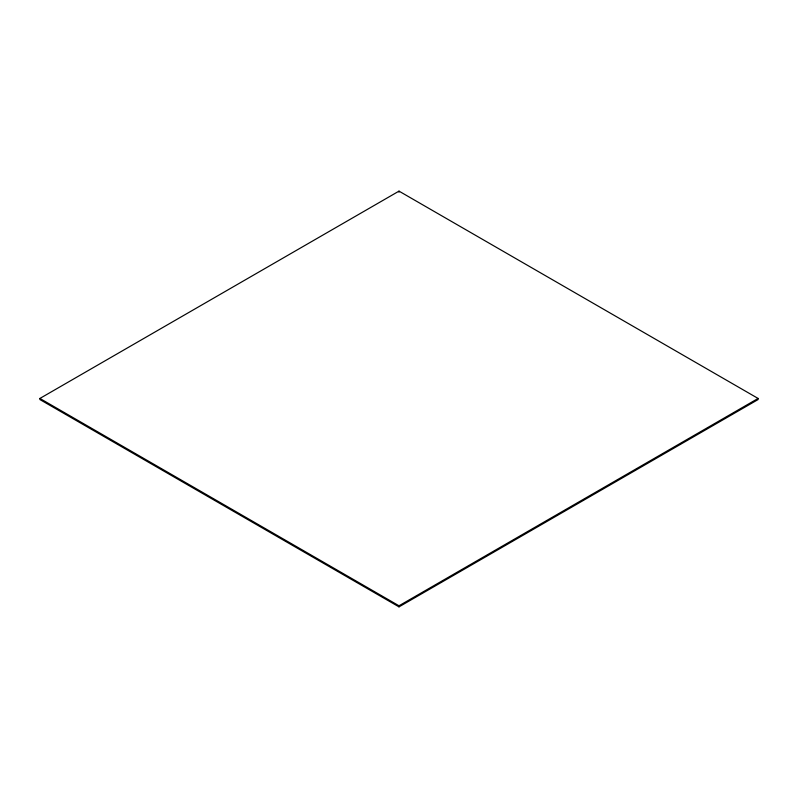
<?xml version="1.0" encoding="UTF-8"?>
<svg xmlns="http://www.w3.org/2000/svg" width="798" height="798" viewBox="0 0 798 798"><rect width="100%" height="100%" fill="white"/><g stroke="black" fill="none" stroke-linecap="round" stroke-linejoin="round"><path stroke-width="1.2" d="M39.9 398.451L399 191.131L758.1 398.451L758.1 399.549L399 606.869L39.9 399.549L39.9 398.451L399 605.782L758.1 398.451M399 191.131L399 192.218M399 605.782L399 606.869"/></g></svg>
